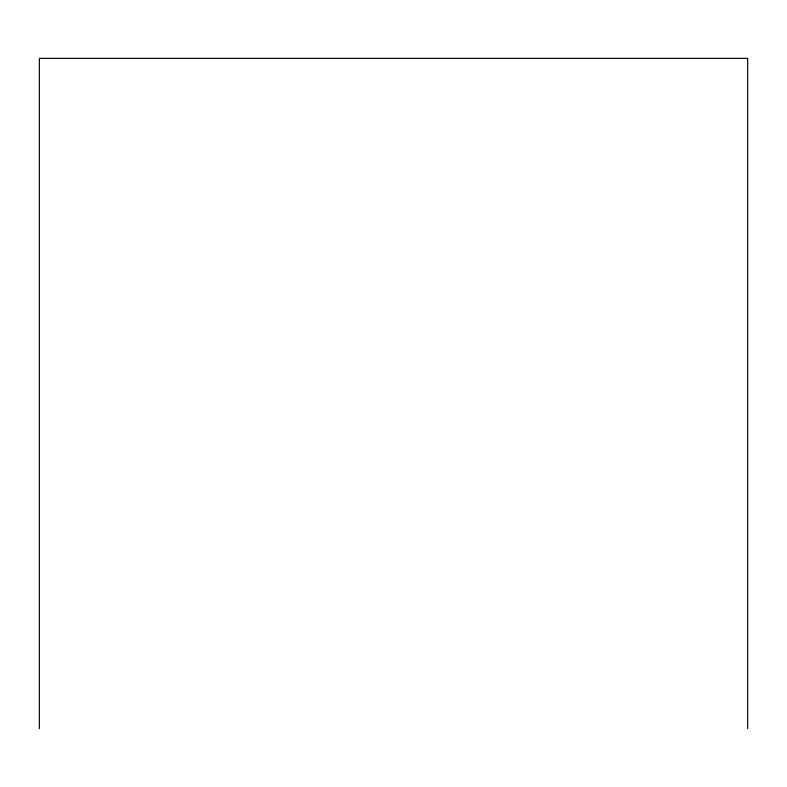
<?xml version="1.0" encoding="UTF-8"?>
<svg xmlns="http://www.w3.org/2000/svg" width="787" height="787" viewBox="0 0 787 787"><rect width="100%" height="100%" fill="white"/><g stroke="black" fill="none" stroke-linecap="round" stroke-linejoin="round"><path stroke-width="1.18" d="M747.65 728.654L747.65 58.346L39.35 58.346L39.35 728.654"/></g></svg>
